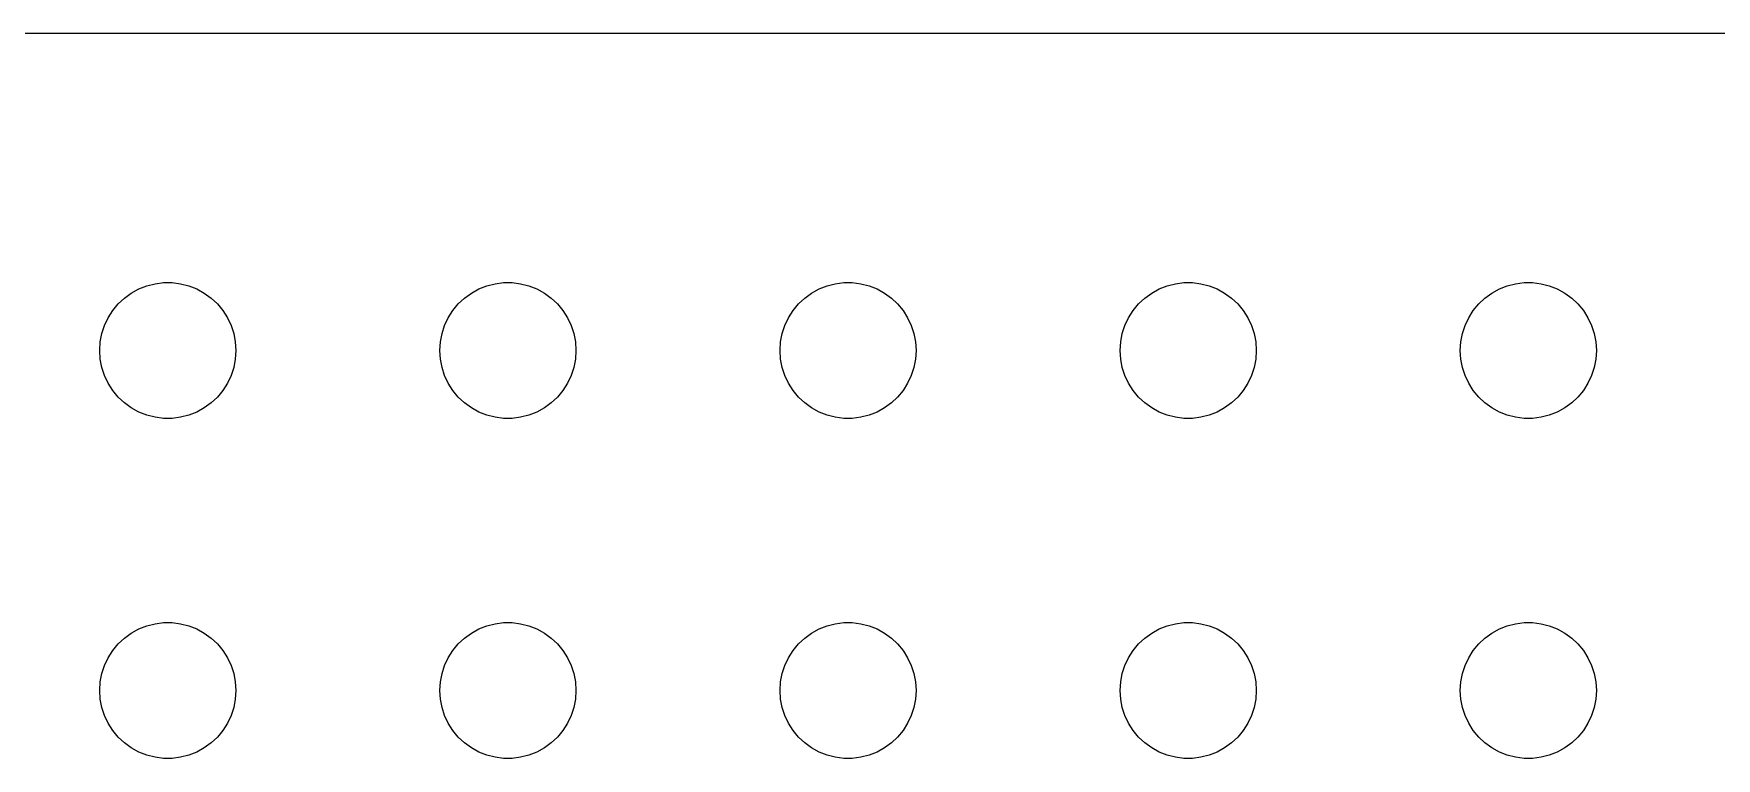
# Model space of a CAD drawing. Header units: metres. Extents: x -150 to 150, y -149 to 149.
# Drawn here: x -77.96 to -40.85, y 133.5 to 149.49 of the extents above; entities that cross this region are included whole.
import ezdxf

# ---------------------------------------------------------------- set-up
doc = ezdxf.new("R2010")
doc.units = ezdxf.units.M

msp = doc.modelspace()

# ---------------------------------------------------------------- linework, layer by layer
for p, q in [((144.814, 149.49), (-144.814, 149.49)), ((-75.4635, 143.927), (-75.2811, 143.973)), ((-75.2811, 143.973), (-75.0942, 143.997)), ((-75.0942, 143.997), (-74.9058, 143.997)), ((-74.9058, 143.997), (-74.7189, 143.973)), ((-74.7189, 143.973), (-74.5365, 143.927)), ((-67.9635, 143.927), (-67.7811, 143.973)), ((-67.7811, 143.973), (-67.5942, 143.997)), ((-67.5942, 143.997), (-67.4058, 143.997)), ((-67.4058, 143.997), (-67.2189, 143.973)), ((-67.2189, 143.973), (-67.0365, 143.927)), ((-60.4635, 143.927), (-60.2811, 143.973)), ((-60.2811, 143.973), (-60.0942, 143.997)), ((-60.0942, 143.997), (-59.9058, 143.997)), ((-59.9058, 143.997), (-59.7189, 143.973)), ((-59.7189, 143.973), (-59.5365, 143.927)), ((-52.9635, 143.927), (-52.7811, 143.973)), ((-52.7811, 143.973), (-52.5942, 143.997)), ((-52.5942, 143.997), (-52.4058, 143.997)), ((-52.4058, 143.997), (-52.2189, 143.973)), ((-52.2189, 143.973), (-52.0365, 143.927)), ((-45.4635, 143.927), (-45.2811, 143.973)), ((-45.2811, 143.973), (-45.0942, 143.997)), ((-45.0942, 143.997), (-44.9058, 143.997)), ((-44.9058, 143.997), (-44.7189, 143.973)), ((-44.7189, 143.973), (-44.5365, 143.927)), ((-76.0934, 143.527), (-75.9561, 143.656)), ((-75.9561, 143.656), (-75.8037, 143.766)), ((-75.8037, 143.766), (-75.6387, 143.857)), ((-75.6387, 143.857), (-75.4635, 143.927)), ((-74.5365, 143.927), (-74.3613, 143.857)), ((-74.3613, 143.857), (-74.1963, 143.766)), ((-74.1963, 143.766), (-74.0439, 143.656)), ((-74.0439, 143.656), (-73.9065, 143.527)), ((-68.5934, 143.527), (-68.4561, 143.656)), ((-68.4561, 143.656), (-68.3037, 143.766)), ((-68.3037, 143.766), (-68.1387, 143.857)), ((-68.1387, 143.857), (-67.9635, 143.927)), ((-67.0365, 143.927), (-66.8613, 143.857)), ((-66.8613, 143.857), (-66.6963, 143.766)), ((-66.6963, 143.766), (-66.5439, 143.656)), ((-66.5439, 143.656), (-66.4065, 143.527)), ((-61.0934, 143.527), (-60.9561, 143.656)), ((-60.9561, 143.656), (-60.8037, 143.766)), ((-60.8037, 143.766), (-60.6387, 143.857)), ((-60.6387, 143.857), (-60.4635, 143.927)), ((-59.5365, 143.927), (-59.3613, 143.857)), ((-59.3613, 143.857), (-59.1963, 143.766)), ((-59.1963, 143.766), (-59.0439, 143.656)), ((-59.0439, 143.656), (-58.9065, 143.527)), ((-53.5934, 143.527), (-53.4561, 143.656)), ((-53.4561, 143.656), (-53.3037, 143.766)), ((-53.3037, 143.766), (-53.1387, 143.857)), ((-53.1387, 143.857), (-52.9635, 143.927)), ((-52.0365, 143.927), (-51.8613, 143.857)), ((-51.8613, 143.857), (-51.6963, 143.766)), ((-51.6963, 143.766), (-51.5439, 143.656)), ((-51.5439, 143.656), (-51.4065, 143.527)), ((-46.0934, 143.527), (-45.9561, 143.656)), ((-45.9561, 143.656), (-45.8037, 143.766)), ((-45.8037, 143.766), (-45.6387, 143.857)), ((-45.6387, 143.857), (-45.4635, 143.927)), ((-44.5365, 143.927), (-44.3613, 143.857)), ((-44.3613, 143.857), (-44.1963, 143.766)), ((-44.1963, 143.766), (-44.0439, 143.656)), ((-44.0439, 143.656), (-43.9065, 143.527)), ((-76.3947, 143.052), (-76.3145, 143.223)), ((-76.3145, 143.223), (-76.2135, 143.382)), ((-76.2135, 143.382), (-76.0934, 143.527)), ((-73.9065, 143.527), (-73.7865, 143.382)), ((-73.7865, 143.382), (-73.6855, 143.223)), ((-73.6855, 143.223), (-73.6053, 143.052)), ((-68.8947, 143.052), (-68.8145, 143.223)), ((-68.8145, 143.223), (-68.7135, 143.382)), ((-68.7135, 143.382), (-68.5934, 143.527)), ((-66.4065, 143.527), (-66.2865, 143.382)), ((-66.2865, 143.382), (-66.1855, 143.223)), ((-66.1855, 143.223), (-66.1053, 143.052)), ((-61.3947, 143.052), (-61.3145, 143.223)), ((-61.3145, 143.223), (-61.2135, 143.382)), ((-61.2135, 143.382), (-61.0934, 143.527)), ((-58.9065, 143.527), (-58.7865, 143.382)), ((-58.7865, 143.382), (-58.6855, 143.223)), ((-58.6855, 143.223), (-58.6053, 143.052)), ((-53.8947, 143.052), (-53.8145, 143.223)), ((-53.8145, 143.223), (-53.7135, 143.382)), ((-53.7135, 143.382), (-53.5934, 143.527)), ((-51.4065, 143.527), (-51.2865, 143.382)), ((-51.2865, 143.382), (-51.1855, 143.223)), ((-51.1855, 143.223), (-51.1053, 143.052)), ((-46.3947, 143.052), (-46.3145, 143.223)), ((-46.3145, 143.223), (-46.2135, 143.382)), ((-46.2135, 143.382), (-46.0934, 143.527)), ((-43.9065, 143.527), (-43.7865, 143.382)), ((-43.7865, 143.382), (-43.6855, 143.223)), ((-43.6855, 143.223), (-43.6053, 143.052)), ((-76.4882, 142.688), (-76.4529, 142.873)), ((-76.4529, 142.873), (-76.3947, 143.052)), ((-73.6053, 143.052), (-73.5471, 142.873)), ((-73.5471, 142.873), (-73.5118, 142.688)), ((-68.9882, 142.688), (-68.9529, 142.873)), ((-68.9529, 142.873), (-68.8947, 143.052)), ((-66.1053, 143.052), (-66.0471, 142.873)), ((-66.0471, 142.873), (-66.0118, 142.688)), ((-61.4882, 142.688), (-61.4529, 142.873)), ((-61.4529, 142.873), (-61.3947, 143.052)), ((-58.6053, 143.052), (-58.5471, 142.873)), ((-58.5471, 142.873), (-58.5118, 142.688)), ((-53.9882, 142.688), (-53.9529, 142.873)), ((-53.9529, 142.873), (-53.8947, 143.052)), ((-51.1053, 143.052), (-51.0471, 142.873)), ((-51.0471, 142.873), (-51.0118, 142.688)), ((-46.4882, 142.688), (-46.4529, 142.873)), ((-46.4529, 142.873), (-46.3947, 143.052)), ((-43.6053, 143.052), (-43.5471, 142.873)), ((-43.5471, 142.873), (-43.5118, 142.688)), ((-76.5, 142.5), (-76.4882, 142.688)), ((-76.4882, 142.312), (-76.5, 142.5)), ((-73.5118, 142.688), (-73.5, 142.5)), ((-73.5, 142.5), (-73.5118, 142.312)), ((-69, 142.5), (-68.9882, 142.688)), ((-68.9882, 142.312), (-69, 142.5)), ((-66.0118, 142.688), (-66, 142.5)), ((-66, 142.5), (-66.0118, 142.312)), ((-61.5, 142.5), (-61.4882, 142.688)), ((-61.4882, 142.312), (-61.5, 142.5)), ((-58.5118, 142.688), (-58.5, 142.5)), ((-58.5, 142.5), (-58.5118, 142.312)), ((-54, 142.5), (-53.9882, 142.688)), ((-53.9882, 142.312), (-54, 142.5)), ((-51.0118, 142.688), (-51, 142.5)), ((-51, 142.5), (-51.0118, 142.312)), ((-46.5, 142.5), (-46.4882, 142.688)), ((-46.4882, 142.312), (-46.5, 142.5)), ((-43.5118, 142.688), (-43.5, 142.5)), ((-43.5, 142.5), (-43.5118, 142.312)), ((-76.4529, 142.127), (-76.4882, 142.312)), ((-76.3947, 141.948), (-76.4529, 142.127)), ((-73.5471, 142.127), (-73.6053, 141.948)), ((-73.5118, 142.312), (-73.5471, 142.127)), ((-68.9529, 142.127), (-68.9882, 142.312)), ((-68.8947, 141.948), (-68.9529, 142.127)), ((-66.0471, 142.127), (-66.1053, 141.948)), ((-66.0118, 142.312), (-66.0471, 142.127)), ((-61.4529, 142.127), (-61.4882, 142.312)), ((-61.3947, 141.948), (-61.4529, 142.127)), ((-58.5471, 142.127), (-58.6053, 141.948)), ((-58.5118, 142.312), (-58.5471, 142.127)), ((-53.9529, 142.127), (-53.9882, 142.312)), ((-53.8947, 141.948), (-53.9529, 142.127)), ((-51.0471, 142.127), (-51.1053, 141.948)), ((-51.0118, 142.312), (-51.0471, 142.127)), ((-46.4529, 142.127), (-46.4882, 142.312)), ((-46.3947, 141.948), (-46.4529, 142.127)), ((-43.5471, 142.127), (-43.6053, 141.948)), ((-43.5118, 142.312), (-43.5471, 142.127)), ((-76.3145, 141.777), (-76.3947, 141.948)), ((-76.2135, 141.618), (-76.3145, 141.777)), ((-73.6855, 141.777), (-73.7865, 141.618)), ((-73.6053, 141.948), (-73.6855, 141.777)), ((-68.8145, 141.777), (-68.8947, 141.948)), ((-68.7135, 141.618), (-68.8145, 141.777)), ((-66.1855, 141.777), (-66.2865, 141.618)), ((-66.1053, 141.948), (-66.1855, 141.777)), ((-61.3145, 141.777), (-61.3947, 141.948)), ((-61.2135, 141.618), (-61.3145, 141.777)), ((-58.6855, 141.777), (-58.7865, 141.618)), ((-58.6053, 141.948), (-58.6855, 141.777)), ((-53.8145, 141.777), (-53.8947, 141.948)), ((-53.7135, 141.618), (-53.8145, 141.777)), ((-51.1855, 141.777), (-51.2865, 141.618)), ((-51.1053, 141.948), (-51.1855, 141.777)), ((-46.3145, 141.777), (-46.3947, 141.948)), ((-46.2135, 141.618), (-46.3145, 141.777)), ((-43.6855, 141.777), (-43.7865, 141.618)), ((-43.6053, 141.948), (-43.6855, 141.777)), ((-76.0934, 141.473), (-76.2135, 141.618)), ((-75.9561, 141.344), (-76.0934, 141.473)), ((-73.9065, 141.473), (-74.0439, 141.344)), ((-73.7865, 141.618), (-73.9065, 141.473)), ((-68.5934, 141.473), (-68.7135, 141.618)), ((-68.4561, 141.344), (-68.5934, 141.473)), ((-66.4065, 141.473), (-66.5439, 141.344)), ((-66.2865, 141.618), (-66.4065, 141.473)), ((-61.0934, 141.473), (-61.2135, 141.618)), ((-60.9561, 141.344), (-61.0934, 141.473)), ((-58.9065, 141.473), (-59.0439, 141.344)), ((-58.7865, 141.618), (-58.9065, 141.473)), ((-53.5934, 141.473), (-53.7135, 141.618)), ((-53.4561, 141.344), (-53.5934, 141.473)), ((-51.4065, 141.473), (-51.5439, 141.344)), ((-51.2865, 141.618), (-51.4065, 141.473)), ((-46.0934, 141.473), (-46.2135, 141.618)), ((-45.9561, 141.344), (-46.0934, 141.473)), ((-43.9065, 141.473), (-44.0439, 141.344)), ((-43.7865, 141.618), (-43.9065, 141.473)), ((-75.8037, 141.234), (-75.9561, 141.344)), ((-75.6387, 141.143), (-75.8037, 141.234)), ((-75.4635, 141.073), (-75.6387, 141.143)), ((-75.2811, 141.027), (-75.4635, 141.073)), ((-75.0942, 141.003), (-75.2811, 141.027)), ((-74.9058, 141.003), (-75.0942, 141.003)), ((-74.7189, 141.027), (-74.9058, 141.003)), ((-74.5365, 141.073), (-74.7189, 141.027)), ((-74.3613, 141.143), (-74.5365, 141.073)), ((-74.1963, 141.234), (-74.3613, 141.143)), ((-74.0439, 141.344), (-74.1963, 141.234)), ((-68.3037, 141.234), (-68.4561, 141.344)), ((-68.1387, 141.143), (-68.3037, 141.234)), ((-67.9635, 141.073), (-68.1387, 141.143)), ((-67.7811, 141.027), (-67.9635, 141.073)), ((-67.5942, 141.003), (-67.7811, 141.027)), ((-67.4058, 141.003), (-67.5942, 141.003)), ((-67.2189, 141.027), (-67.4058, 141.003)), ((-67.0365, 141.073), (-67.2189, 141.027)), ((-66.8613, 141.143), (-67.0365, 141.073)), ((-66.6963, 141.234), (-66.8613, 141.143)), ((-66.5439, 141.344), (-66.6963, 141.234)), ((-60.8037, 141.234), (-60.9561, 141.344)), ((-60.6387, 141.143), (-60.8037, 141.234)), ((-60.4635, 141.073), (-60.6387, 141.143)), ((-60.2811, 141.027), (-60.4635, 141.073)), ((-60.0942, 141.003), (-60.2811, 141.027)), ((-59.9058, 141.003), (-60.0942, 141.003)), ((-59.7189, 141.027), (-59.9058, 141.003)), ((-59.5365, 141.073), (-59.7189, 141.027)), ((-59.3613, 141.143), (-59.5365, 141.073)), ((-59.1963, 141.234), (-59.3613, 141.143)), ((-59.0439, 141.344), (-59.1963, 141.234)), ((-53.3037, 141.234), (-53.4561, 141.344)), ((-53.1387, 141.143), (-53.3037, 141.234)), ((-52.9635, 141.073), (-53.1387, 141.143)), ((-52.7811, 141.027), (-52.9635, 141.073)), ((-52.5942, 141.003), (-52.7811, 141.027)), ((-52.4058, 141.003), (-52.5942, 141.003)), ((-52.2189, 141.027), (-52.4058, 141.003)), ((-52.0365, 141.073), (-52.2189, 141.027)), ((-51.8613, 141.143), (-52.0365, 141.073)), ((-51.6963, 141.234), (-51.8613, 141.143)), ((-51.5439, 141.344), (-51.6963, 141.234)), ((-45.8037, 141.234), (-45.9561, 141.344)), ((-45.6387, 141.143), (-45.8037, 141.234)), ((-45.4635, 141.073), (-45.6387, 141.143)), ((-45.2811, 141.027), (-45.4635, 141.073)), ((-45.0942, 141.003), (-45.2811, 141.027)), ((-44.9058, 141.003), (-45.0942, 141.003)), ((-44.7189, 141.027), (-44.9058, 141.003)), ((-44.5365, 141.073), (-44.7189, 141.027)), ((-44.3613, 141.143), (-44.5365, 141.073)), ((-44.1963, 141.234), (-44.3613, 141.143)), ((-44.0439, 141.344), (-44.1963, 141.234)), ((-75.9561, 136.156), (-75.8037, 136.266)), ((-75.8037, 136.266), (-75.6387, 136.357)), ((-75.6387, 136.357), (-75.4635, 136.427)), ((-75.4635, 136.427), (-75.2811, 136.473)), ((-75.2811, 136.473), (-75.0942, 136.497)), ((-75.0942, 136.497), (-74.9058, 136.497)), ((-74.9058, 136.497), (-74.7189, 136.473)), ((-74.7189, 136.473), (-74.5365, 136.427)), ((-74.5365, 136.427), (-74.3613, 136.357)), ((-74.3613, 136.357), (-74.1963, 136.266)), ((-74.1963, 136.266), (-74.0439, 136.156)), ((-68.4561, 136.156), (-68.3037, 136.266)), ((-68.3037, 136.266), (-68.1387, 136.357)), ((-68.1387, 136.357), (-67.9635, 136.427)), ((-67.9635, 136.427), (-67.7811, 136.473)), ((-67.7811, 136.473), (-67.5942, 136.497)), ((-67.5942, 136.497), (-67.4058, 136.497)), ((-67.4058, 136.497), (-67.2189, 136.473)), ((-67.2189, 136.473), (-67.0365, 136.427)), ((-67.0365, 136.427), (-66.8613, 136.357)), ((-66.8613, 136.357), (-66.6963, 136.266)), ((-66.6963, 136.266), (-66.5439, 136.156)), ((-60.9561, 136.156), (-60.8037, 136.266)), ((-60.8037, 136.266), (-60.6387, 136.357)), ((-60.6387, 136.357), (-60.4635, 136.427)), ((-60.4635, 136.427), (-60.2811, 136.473)), ((-60.2811, 136.473), (-60.0942, 136.497)), ((-60.0942, 136.497), (-59.9058, 136.497)), ((-59.9058, 136.497), (-59.7189, 136.473)), ((-59.7189, 136.473), (-59.5365, 136.427)), ((-59.5365, 136.427), (-59.3613, 136.357)), ((-59.3613, 136.357), (-59.1963, 136.266)), ((-59.1963, 136.266), (-59.0439, 136.156)), ((-53.4561, 136.156), (-53.3037, 136.266)), ((-53.3037, 136.266), (-53.1387, 136.357)), ((-53.1387, 136.357), (-52.9635, 136.427)), ((-52.9635, 136.427), (-52.7811, 136.473)), ((-52.7811, 136.473), (-52.5942, 136.497)), ((-52.5942, 136.497), (-52.4058, 136.497)), ((-52.4058, 136.497), (-52.2189, 136.473)), ((-52.2189, 136.473), (-52.0365, 136.427)), ((-52.0365, 136.427), (-51.8613, 136.357)), ((-51.8613, 136.357), (-51.6963, 136.266)), ((-51.6963, 136.266), (-51.5439, 136.156)), ((-45.9561, 136.156), (-45.8037, 136.266)), ((-45.8037, 136.266), (-45.6387, 136.357)), ((-45.6387, 136.357), (-45.4635, 136.427)), ((-45.4635, 136.427), (-45.2811, 136.473)), ((-45.2811, 136.473), (-45.0942, 136.497)), ((-45.0942, 136.497), (-44.9058, 136.497)), ((-44.9058, 136.497), (-44.7189, 136.473)), ((-44.7189, 136.473), (-44.5365, 136.427)), ((-44.5365, 136.427), (-44.3613, 136.357)), ((-44.3613, 136.357), (-44.1963, 136.266)), ((-44.1963, 136.266), (-44.0439, 136.156)), ((-76.3145, 135.723), (-76.2135, 135.882)), ((-76.2135, 135.882), (-76.0934, 136.027)), ((-76.0934, 136.027), (-75.9561, 136.156)), ((-74.0439, 136.156), (-73.9065, 136.027)), ((-73.9065, 136.027), (-73.7865, 135.882)), ((-73.7865, 135.882), (-73.6855, 135.723)), ((-68.8145, 135.723), (-68.7135, 135.882)), ((-68.7135, 135.882), (-68.5934, 136.027)), ((-68.5934, 136.027), (-68.4561, 136.156)), ((-66.5439, 136.156), (-66.4065, 136.027)), ((-66.4065, 136.027), (-66.2865, 135.882)), ((-66.2865, 135.882), (-66.1855, 135.723)), ((-61.3145, 135.723), (-61.2135, 135.882)), ((-61.2135, 135.882), (-61.0934, 136.027)), ((-61.0934, 136.027), (-60.9561, 136.156)), ((-59.0439, 136.156), (-58.9065, 136.027)), ((-58.9065, 136.027), (-58.7865, 135.882)), ((-58.7865, 135.882), (-58.6855, 135.723)), ((-53.8145, 135.723), (-53.7135, 135.882)), ((-53.7135, 135.882), (-53.5934, 136.027)), ((-53.5934, 136.027), (-53.4561, 136.156)), ((-51.5439, 136.156), (-51.4065, 136.027)), ((-51.4065, 136.027), (-51.2865, 135.882)), ((-51.2865, 135.882), (-51.1855, 135.723)), ((-46.3145, 135.723), (-46.2135, 135.882)), ((-46.2135, 135.882), (-46.0934, 136.027)), ((-46.0934, 136.027), (-45.9561, 136.156)), ((-44.0439, 136.156), (-43.9065, 136.027)), ((-43.9065, 136.027), (-43.7865, 135.882)), ((-43.7865, 135.882), (-43.6855, 135.723)), ((-76.4529, 135.373), (-76.3947, 135.552)), ((-76.3947, 135.552), (-76.3145, 135.723)), ((-73.6855, 135.723), (-73.6053, 135.552)), ((-73.6053, 135.552), (-73.5471, 135.373)), ((-68.9529, 135.373), (-68.8947, 135.552)), ((-68.8947, 135.552), (-68.8145, 135.723)), ((-66.1855, 135.723), (-66.1053, 135.552)), ((-66.1053, 135.552), (-66.0471, 135.373)), ((-61.4529, 135.373), (-61.3947, 135.552)), ((-61.3947, 135.552), (-61.3145, 135.723)), ((-58.6855, 135.723), (-58.6053, 135.552)), ((-58.6053, 135.552), (-58.5471, 135.373)), ((-53.9529, 135.373), (-53.8947, 135.552)), ((-53.8947, 135.552), (-53.8145, 135.723)), ((-51.1855, 135.723), (-51.1053, 135.552)), ((-51.1053, 135.552), (-51.0471, 135.373)), ((-46.4529, 135.373), (-46.3947, 135.552)), ((-46.3947, 135.552), (-46.3145, 135.723)), ((-43.6855, 135.723), (-43.6053, 135.552)), ((-43.6053, 135.552), (-43.5471, 135.373)), ((-76.5, 135), (-76.4882, 135.188)), ((-76.4882, 135.188), (-76.4529, 135.373)), ((-73.5471, 135.373), (-73.5118, 135.188)), ((-73.5118, 135.188), (-73.5, 135)), ((-69, 135), (-68.9882, 135.188)), ((-68.9882, 135.188), (-68.9529, 135.373)), ((-66.0471, 135.373), (-66.0118, 135.188)), ((-66.0118, 135.188), (-66, 135)), ((-61.5, 135), (-61.4882, 135.188)), ((-61.4882, 135.188), (-61.4529, 135.373)), ((-58.5471, 135.373), (-58.5118, 135.188)), ((-58.5118, 135.188), (-58.5, 135)), ((-54, 135), (-53.9882, 135.188)), ((-53.9882, 135.188), (-53.9529, 135.373)), ((-51.0471, 135.373), (-51.0118, 135.188)), ((-51.0118, 135.188), (-51, 135)), ((-46.5, 135), (-46.4882, 135.188)), ((-46.4882, 135.188), (-46.4529, 135.373)), ((-43.5471, 135.373), (-43.5118, 135.188)), ((-43.5118, 135.188), (-43.5, 135)), ((-76.4882, 134.812), (-76.5, 135)), ((-76.4529, 134.627), (-76.4882, 134.812)), ((-73.5118, 134.812), (-73.5471, 134.627)), ((-73.5, 135), (-73.5118, 134.812)), ((-68.9882, 134.812), (-69, 135)), ((-68.9529, 134.627), (-68.9882, 134.812)), ((-66.0118, 134.812), (-66.0471, 134.627)), ((-66, 135), (-66.0118, 134.812)), ((-61.4882, 134.812), (-61.5, 135)), ((-61.4529, 134.627), (-61.4882, 134.812)), ((-58.5118, 134.812), (-58.5471, 134.627)), ((-58.5, 135), (-58.5118, 134.812)), ((-53.9882, 134.812), (-54, 135)), ((-53.9529, 134.627), (-53.9882, 134.812)), ((-51.0118, 134.812), (-51.0471, 134.627)), ((-51, 135), (-51.0118, 134.812)), ((-46.4882, 134.812), (-46.5, 135)), ((-46.4529, 134.627), (-46.4882, 134.812)), ((-43.5118, 134.812), (-43.5471, 134.627)), ((-43.5, 135), (-43.5118, 134.812)), ((-76.3947, 134.448), (-76.4529, 134.627)), ((-76.3145, 134.277), (-76.3947, 134.448)), ((-73.6053, 134.448), (-73.6855, 134.277)), ((-73.5471, 134.627), (-73.6053, 134.448)), ((-68.8947, 134.448), (-68.9529, 134.627)), ((-68.8145, 134.277), (-68.8947, 134.448)), ((-66.1053, 134.448), (-66.1855, 134.277)), ((-66.0471, 134.627), (-66.1053, 134.448)), ((-61.3947, 134.448), (-61.4529, 134.627)), ((-61.3145, 134.277), (-61.3947, 134.448)), ((-58.6053, 134.448), (-58.6855, 134.277)), ((-58.5471, 134.627), (-58.6053, 134.448)), ((-53.8947, 134.448), (-53.9529, 134.627)), ((-53.8145, 134.277), (-53.8947, 134.448)), ((-51.1053, 134.448), (-51.1855, 134.277)), ((-51.0471, 134.627), (-51.1053, 134.448)), ((-46.3947, 134.448), (-46.4529, 134.627)), ((-46.3145, 134.277), (-46.3947, 134.448)), ((-43.6053, 134.448), (-43.6855, 134.277)), ((-43.5471, 134.627), (-43.6053, 134.448)), ((-76.2135, 134.118), (-76.3145, 134.277)), ((-76.0934, 133.973), (-76.2135, 134.118)), ((-75.9561, 133.844), (-76.0934, 133.973)), ((-73.9065, 133.973), (-74.0439, 133.844)), ((-73.7865, 134.118), (-73.9065, 133.973)), ((-73.6855, 134.277), (-73.7865, 134.118)), ((-68.7135, 134.118), (-68.8145, 134.277)), ((-68.5934, 133.973), (-68.7135, 134.118)), ((-68.4561, 133.844), (-68.5934, 133.973)), ((-66.4065, 133.973), (-66.5439, 133.844)), ((-66.2865, 134.118), (-66.4065, 133.973)), ((-66.1855, 134.277), (-66.2865, 134.118)), ((-61.2135, 134.118), (-61.3145, 134.277)), ((-61.0934, 133.973), (-61.2135, 134.118)), ((-60.9561, 133.844), (-61.0934, 133.973)), ((-58.9065, 133.973), (-59.0439, 133.844)), ((-58.7865, 134.118), (-58.9065, 133.973)), ((-58.6855, 134.277), (-58.7865, 134.118)), ((-53.7135, 134.118), (-53.8145, 134.277)), ((-53.5934, 133.973), (-53.7135, 134.118)), ((-53.4561, 133.844), (-53.5934, 133.973)), ((-51.4065, 133.973), (-51.5439, 133.844)), ((-51.2865, 134.118), (-51.4065, 133.973)), ((-51.1855, 134.277), (-51.2865, 134.118)), ((-46.2135, 134.118), (-46.3145, 134.277)), ((-46.0934, 133.973), (-46.2135, 134.118)), ((-45.9561, 133.844), (-46.0934, 133.973)), ((-43.9065, 133.973), (-44.0439, 133.844)), ((-43.7865, 134.118), (-43.9065, 133.973)), ((-43.6855, 134.277), (-43.7865, 134.118)), ((-75.8037, 133.734), (-75.9561, 133.844)), ((-75.6387, 133.643), (-75.8037, 133.734)), ((-75.4635, 133.573), (-75.6387, 133.643)), ((-74.3613, 133.643), (-74.5365, 133.573)), ((-74.1963, 133.734), (-74.3613, 133.643)), ((-74.0439, 133.844), (-74.1963, 133.734)), ((-68.3037, 133.734), (-68.4561, 133.844)), ((-68.1387, 133.643), (-68.3037, 133.734)), ((-67.9635, 133.573), (-68.1387, 133.643)), ((-66.8613, 133.643), (-67.0365, 133.573)), ((-66.6963, 133.734), (-66.8613, 133.643)), ((-66.5439, 133.844), (-66.6963, 133.734)), ((-60.8037, 133.734), (-60.9561, 133.844)), ((-60.6387, 133.643), (-60.8037, 133.734)), ((-60.4635, 133.573), (-60.6387, 133.643)), ((-59.3613, 133.643), (-59.5365, 133.573)), ((-59.1963, 133.734), (-59.3613, 133.643)), ((-59.0439, 133.844), (-59.1963, 133.734)), ((-53.3037, 133.734), (-53.4561, 133.844)), ((-53.1387, 133.643), (-53.3037, 133.734)), ((-52.9635, 133.573), (-53.1387, 133.643)), ((-51.8613, 133.643), (-52.0365, 133.573)), ((-51.6963, 133.734), (-51.8613, 133.643)), ((-51.5439, 133.844), (-51.6963, 133.734)), ((-45.8037, 133.734), (-45.9561, 133.844)), ((-45.6387, 133.643), (-45.8037, 133.734)), ((-45.4635, 133.573), (-45.6387, 133.643)), ((-44.3613, 133.643), (-44.5365, 133.573)), ((-44.1963, 133.734), (-44.3613, 133.643)), ((-44.0439, 133.844), (-44.1963, 133.734)), ((-75.2811, 133.527), (-75.4635, 133.573)), ((-75.0942, 133.503), (-75.2811, 133.527)), ((-74.9058, 133.503), (-75.0942, 133.503)), ((-74.7189, 133.527), (-74.9058, 133.503)), ((-74.5365, 133.573), (-74.7189, 133.527)), ((-67.7811, 133.527), (-67.9635, 133.573)), ((-67.5942, 133.503), (-67.7811, 133.527)), ((-67.4058, 133.503), (-67.5942, 133.503)), ((-67.2189, 133.527), (-67.4058, 133.503)), ((-67.0365, 133.573), (-67.2189, 133.527)), ((-60.2811, 133.527), (-60.4635, 133.573)), ((-60.0942, 133.503), (-60.2811, 133.527)), ((-59.9058, 133.503), (-60.0942, 133.503)), ((-59.7189, 133.527), (-59.9058, 133.503)), ((-59.5365, 133.573), (-59.7189, 133.527)), ((-52.7811, 133.527), (-52.9635, 133.573)), ((-52.5942, 133.503), (-52.7811, 133.527)), ((-52.4058, 133.503), (-52.5942, 133.503)), ((-52.2189, 133.527), (-52.4058, 133.503)), ((-52.0365, 133.573), (-52.2189, 133.527)), ((-45.2811, 133.527), (-45.4635, 133.573)), ((-45.0942, 133.503), (-45.2811, 133.527)), ((-44.9058, 133.503), (-45.0942, 133.503)), ((-44.7189, 133.527), (-44.9058, 133.503)), ((-44.5365, 133.573), (-44.7189, 133.527))]:
    msp.add_line(p, q)

doc.saveas('drawing.dxf')
